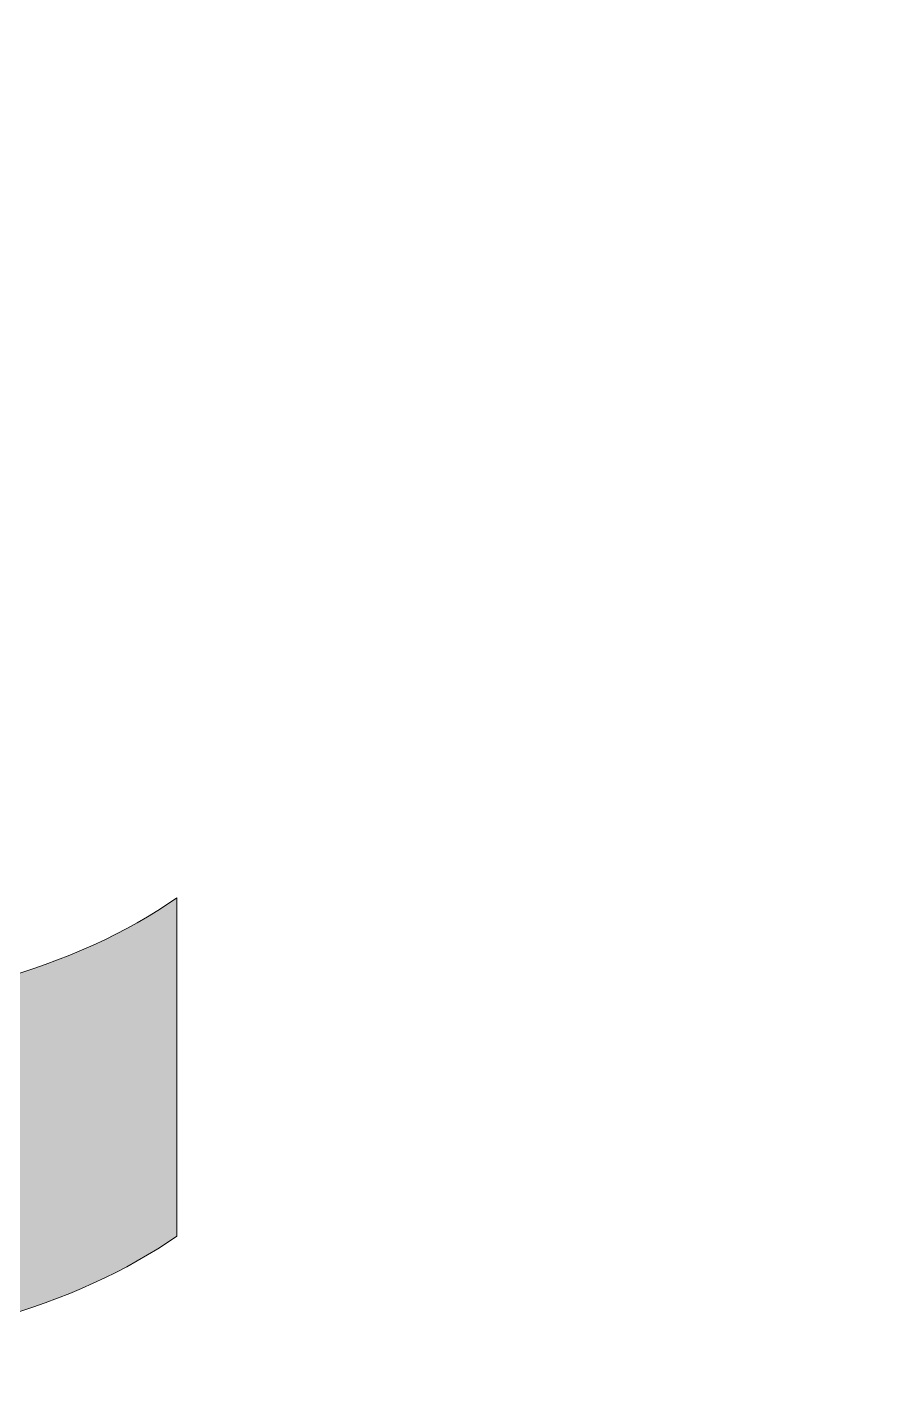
# Model space of a CAD drawing. Header units: inches. Extents: x -26 to 76, y -16 to 22.
# Drawn here: x -12.5525 to -12.2465, y -2.6036 to -2.1182 of the extents above; entities that cross this region are included whole.
import ezdxf

# ---------------------------------------------------------------- set-up
doc = ezdxf.new("R2010")
doc.units = ezdxf.units.IN
doc.header["$MEASUREMENT"] = 0
doc.layers.add('G-ANNO-TTLB', color=7, linetype='Continuous', lineweight=0)
doc.layers.add('LOGOS', color=7, linetype='Continuous', lineweight=0)

# ---------------------------------------------------------------- blocks, each defined once
blk = doc.blocks.new('Block_313')
at = {"layer": 'LOGOS', "true_color": 0x231f20, "transparency": 33554687}
h = blk.add_hatch(color=250, dxfattribs=at)
h.dxf.hatch_style = 2
edge = h.paths.add_edge_path()
edge.add_spline(control_points=[(-12.78595, -2.5594), (-12.75083, -2.57969), (-12.70233, -2.59223), (-12.64875, -2.59223), (-12.58837, -2.59223), (-12.53444, -2.57629), (-12.49882, -2.55133), (-12.49882, -2.55133), (-12.49882, -2.43015), (-12.49882, -2.43015), (-12.53444, -2.45511), (-12.58837, -2.47106), (-12.64875, -2.47106), (-12.70233, -2.47106), (-12.75083, -2.45851), (-12.78595, -2.43823), (-12.78595, -2.43823), (-12.78595, -2.39998), (-12.78595, -2.39998), (-12.78595, -2.39998), (-12.87155, -2.44938), (-12.87155, -2.44938), (-12.87155, -2.44938), (-12.78595, -2.59767), (-12.78595, -2.59767), (-12.78595, -2.59767), (-12.78595, -2.5594), (-12.78595, -2.5594)], knot_values=[0, 0, 0, 0, 1, 1, 1, 2, 2, 2, 3, 3, 3, 4, 4, 4, 5, 5, 5, 6, 6, 6, 7, 7, 7, 8, 8, 8, 9, 9, 9, 9], degree=3, periodic=0)
at = {"layer": 'LOGOS'}
blk.add_open_spline([(-12.78595, -2.5594), (-12.75083, -2.57969), (-12.70233, -2.59223), (-12.64875, -2.59223), (-12.58837, -2.59223), (-12.53444, -2.57629), (-12.49882, -2.55133), (-12.49882, -2.55133), (-12.49882, -2.43015), (-12.49882, -2.43015), (-12.53444, -2.45511), (-12.58837, -2.47106), (-12.64875, -2.47106), (-12.70233, -2.47106), (-12.75083, -2.45851), (-12.78595, -2.43823), (-12.78595, -2.43823), (-12.78595, -2.39998), (-12.78595, -2.39998), (-12.78595, -2.39998), (-12.87155, -2.44938), (-12.87155, -2.44938), (-12.87155, -2.44938), (-12.78595, -2.59767), (-12.78595, -2.59767), (-12.78595, -2.59767), (-12.78595, -2.5594), (-12.78595, -2.5594)], degree=3, knots=[0, 0, 0, 0, 1, 1, 1, 2, 2, 2, 3, 3, 3, 4, 4, 4, 5, 5, 5, 6, 6, 6, 7, 7, 7, 8, 8, 8, 9, 9, 9, 9], dxfattribs=at)

msp = doc.modelspace()

# ---------------------------------------------------------------- hatches: boundary and pattern name
at = {"layer": 'G-ANNO-TTLB', "true_color": 0xff00ff, "transparency": 33554687}
h = msp.add_hatch(color=6, dxfattribs=at)
edge = h.paths.add_edge_path()
edge.add_spline(control_points=[(20.03424, -15.13455), (20.03424, -15.13455), (-20.6658, -15.13455), (-20.6658, -15.13455), (-20.6658, -15.13455), (-20.6658, 19.00075), (-20.6658, 19.00075), (-20.6658, 19.00075), (20.03424, 19.00075), (20.03424, 19.00075), (20.03424, 19.00075), (20.03424, -15.13455), (20.03424, -15.13455)], knot_values=[0, 0, 0, 0, 1, 1, 1, 2, 2, 2, 3, 3, 3, 4, 4, 4, 4], degree=3, periodic=0)
edge = h.paths.add_edge_path()
edge.add_spline(control_points=[(-20.54076, 18.87571), (-20.54076, 18.87571), (-20.54076, -15.00951), (-20.54076, -15.00951), (-20.54076, -15.00951), (19.9092, -15.00951), (19.9092, -15.00951), (19.9092, -15.00951), (19.9092, 18.87571), (19.9092, 18.87571), (19.9092, 18.87571), (-20.54076, 18.87571), (-20.54076, 18.87571)], knot_values=[0, 0, 0, 0, 1, 1, 1, 2, 2, 2, 3, 3, 3, 4, 4, 4, 4], degree=3, periodic=0)
edge.add_line((-20.54076, 18.87571), (-20.54076, 18.87571))

# ---------------------------------------------------------------- linework, layer by layer
at = {"layer": 'G-ANNO-TTLB'}
for points in [[(20.03424, -15.13455), (20.03424, -15.13455), (-20.6658, -15.13455), (-20.6658, -15.13455), (-20.6658, -15.13455), (-20.6658, 19.00075), (-20.6658, 19.00075), (-20.6658, 19.00075), (20.03424, 19.00075), (20.03424, 19.00075), (20.03424, 19.00075), (20.03424, -15.13455), (20.03424, -15.13455)], [(-20.54076, 18.87571), (-20.54076, 18.87571), (-20.54076, -15.00951), (-20.54076, -15.00951), (-20.54076, -15.00951), (19.9092, -15.00951), (19.9092, -15.00951), (19.9092, -15.00951), (19.9092, 18.87571), (19.9092, 18.87571), (19.9092, 18.87571), (-20.54076, 18.87571), (-20.54076, 18.87571)]]:
    msp.add_open_spline(points, degree=3, knots=[0, 0, 0, 0, 1, 1, 1, 2, 2, 2, 3, 3, 3, 4, 4, 4, 4], dxfattribs=at)

# ---------------------------------------------------------------- block references
at = {"layer": 'LOGOS'}
msp.add_blockref('Block_313', (0, 0), dxfattribs=at)

doc.saveas('drawing.dxf')
